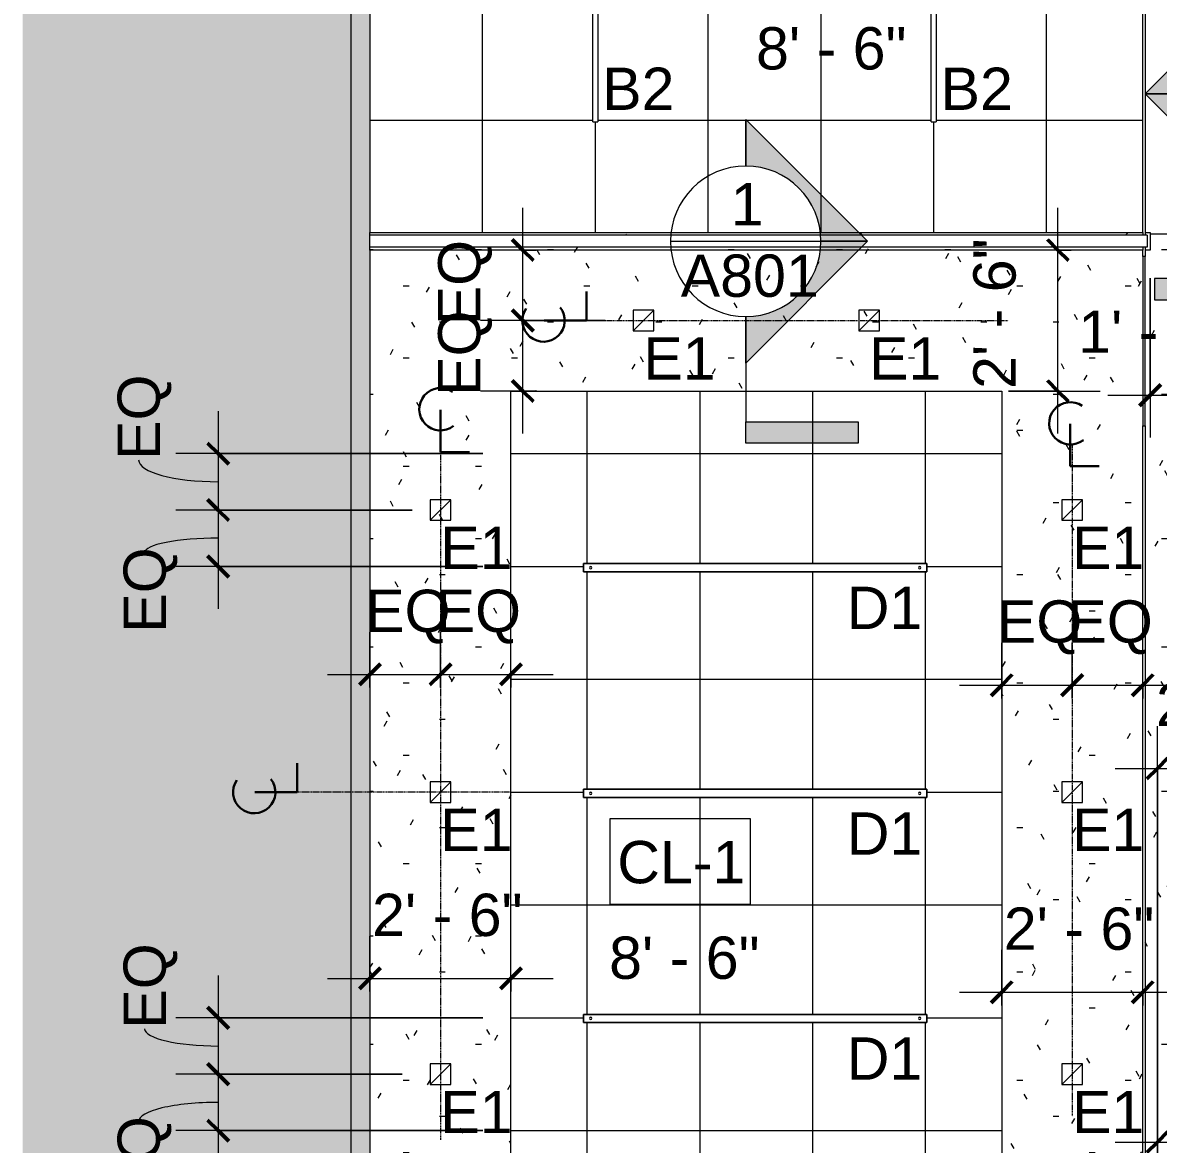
# Model space of a CAD drawing. Header units: inches. Extents: x 587 to 2050, y 1170 to 2086.
# Drawn here: x 587.2 to 828.8, y 1345.7 to 1584.3 of the extents above; entities that cross this region are included whole.
import ezdxf

# ---------------------------------------------------------------- set-up
doc = ezdxf.new("R2010")
doc.units = ezdxf.units.IN
doc.header["$MEASUREMENT"] = 0
doc.linetypes.add('Center 1_4_', pattern=[0.53125, 0.25, -0.09375, 0.09375, -0.09375])
for name, color, linetype, lineweight in [('A-ANNO-DIMS', 211, 'Continuous', 9), ('A-ANNO-DIMS-96', 211, 'Continuous', 9), ('A-ANNO-NOTE', 131, 'Continuous', 9), ('A-CLNG', 13, 'Continuous', 13), ('A-CLNG-IDEN', 151, 'Continuous', 9), ('A-CLNG-PATT', 13, 'Continuous', 13), ('A-DETL', 90, 'Continuous', 9), ('A-DETL-CNTR', 5, 'Center 1_4_', 9), ('A-DETL-GENF', 92, 'Continuous', 9), ('A-WALL', 113, 'Continuous', 13), ('A-WALL-PATT', 111, 'Continuous', 13), ('E-LITE-EQPM', 33, 'Continuous', 9), ('E-LITE-EQPM-IDEN', 33, 'Continuous', 9), ('G-ANNO-SYMB', 111, 'Continuous', 9), ('I-WALL', 2, 'Continuous', 13)]:
    doc.layers.add(name, color=color, linetype=linetype, lineweight=lineweight)
doc.styles.add('Arial', font='arial.ttf', dxfattribs={"height": 9})
doc.styles.add('Swis721 Lt BT', font='swissl.ttf', dxfattribs={"height": 9})
doc.dimstyles.new('OTJ_-_3_32__Linear__1_2__Tolerance', dxfattribs={"dimscale": 12, "dimtxt": 9.497835, "dimasz": 0.375, "dimexe": 0.75, "dimexo": 0.5, "dimgap": 0.5, "dimtad": 1, "dimdec": 1, "dimrnd": 0.5, "dimzin": 3, "dimdsep": 46, "dimlunit": 4, "dimtxsty": 'Swis721 Lt BT', "dimblk1": 'OBLIQUE', "dimblk2": 'OBLIQUE', "dimsah": 1, "dimcen": 0.09, "dimdle": 0.75, "dimazin": 0, "dimtfac": 1, "dimtdec": 4, "dimtix": 1, "dimtmove": 0, "dimatfit": 3, "dimfxl": 1, "dimtvp": 1, "dimfrac": 2, "dimtolj": 1, "dimtzin": 0, "dimarcsym": 2})
doc.dimstyles.new('OTJ_-_3_32__Linear__1_2__Tolerance_1', dxfattribs={"dimscale": 12, "dimtxt": 9.497835, "dimasz": 0.375, "dimexe": 0.75, "dimexo": 0.5, "dimgap": 0.5, "dimtad": 1, "dimdec": 1, "dimrnd": 0.5, "dimzin": 3, "dimdsep": 46, "dimlunit": 4, "dimtxsty": 'Swis721 Lt BT', "dimblk1": 'OBLIQUE', "dimblk2": 'OBLIQUE', "dimsah": 1, "dimcen": 0.09, "dimdle": 0.75, "dimazin": 0, "dimtfac": 1, "dimtdec": 4, "dimtix": 1, "dimtmove": 1, "dimatfit": 3, "dimfxl": 1, "dimtvp": 1, "dimfrac": 2, "dimtolj": 1, "dimtzin": 0, "dimarcsym": 2})
pattern_1 = [(0, (0, 0), (30.72, 7.68), [1.267, -21.773, 1.267, -21.773, -122.88]), (0, (0, 0), (30.72, 7.68), [-46.08, 1.267, -44.813, 1.267, -21.773, -53.76]), (0, (0, 0), (30.72, 7.68), [-115.2, 1.267, -14.093, 1.267, -37.133]), (120, (11.52, 3.84), (-22.011075, 22.7643), [1.267, -21.773, 1.267, -21.773, -122.88]), (120, (11.52, 3.84), (-22.011075, 22.7643), [-46.08, 1.267, -44.813, 1.267, -21.773, -53.76]), (120, (11.52, 3.84), (-22.011075, 22.7643), [-115.2, 1.267, -14.093, 1.267, -37.133]), (240, (15.36, 19.2), (-8.708925, -30.4443), [1.267, -21.773, 1.267, -21.773, -122.88]), (240, (15.36, 19.2), (-8.708925, -30.4443), [-46.08, 1.267, -44.813, 1.267, -21.773, -53.76]), (240, (15.36, 19.2), (-8.708925, -30.4443), [-115.2, 1.267, -14.093, 1.267, -37.133])]

# ---------------------------------------------------------------- blocks, each defined once
blk = doc.blocks.new('L-Pendant-Axis-Sculpt-Direct_Indirect - SCDI-F-6-7638924-REFLECTED CEILING PLAN')
at = {"layer": 'A-DETL-GENF'}
for p, q in [((-36.5, -0.875), (-36.5, 0.875)), ((-36.5, 0.875), (36.5, 0.875)), ((36.5, 0.875), (-36.5, 0.875)), ((-36.5, 0.875), (-36.5, -0.875)), ((36.5, 0.875), (36.5, -0.875)), ((36.5, -0.875), (36.5, 0.875)), ((36.5, -0.875), (-36.5, -0.875)), ((-36.5, -0.875), (36.5, -0.875))]:
    blk.add_line(p, q, dxfattribs=at)
for centre in [(-35, 0), (35, 0)]:
    blk.add_circle(centre, 0.25, dxfattribs=at)
blk = doc.blocks.new('L-Recessed Square Downlight - 4_-4552743-REFLECTED CEILING PLAN')
at = {"layer": 'E-LITE-EQPM'}
for p, q in [((-2.1875, -2.1875), (-2.1875, 2.1875)), ((-2.1875, 2.1875), (2.1875, 2.1875)), ((-2.1875, 2.1875), (2.1875, -2.1875)), ((2.1875, 2.1875), (2.1875, -2.1875)), ((2.1875, -2.1875), (-2.1875, -2.1875))]:
    blk.add_line(p, q, dxfattribs=at)
blk = doc.blocks.new('Lighting fixture TBLS-HX-4-15-B-U-W - TBLS-HX-4-24 - 6_-7647319-REFLECTED CEILING PLAN')
at = {"layer": 'E-LITE-EQPM'}
for p, q in [((-0.5375, 23.675), (0.5375, 23.675)), ((-0.5375, 23.675), (-0.5375, -48.325)), ((-0.46875, 23.753125), (0.46875, 23.753125)), ((-0.46875, 23.753125), (-0.46875, 23.675)), ((0.46875, 23.675), (0.46875, 23.753125)), ((0.5375, -48.325), (0.5375, 23.675)), ((0.5375, -48.325), (-0.5375, -48.325))]:
    blk.add_line(p, q, dxfattribs=at)
blk = doc.blocks.new('Centerline - Centerline-43150-REFLECTED CEILING PLAN')
at = {"layer": 'A-ANNO-NOTE', "lineweight": 30}
for p, q in [((0, 0.0259), (0, -0.0678)), ((0, -0.0678), (0.0642, -0.0678))]:
    blk.add_line(p, q, dxfattribs=at)
blk.add_arc((0, 0.0273), 0.0469, 55.7755, 308.0372, dxfattribs=at)
blk = doc.blocks.new('DIMBLOCK1-REFLECTED CEILING PLAN')
at = {"layer": 'A-ANNO-DIMS-96', "lineweight": 50, "transparency": 16777216}
for p, q in [((693.61, 1520.94), (691.36, 1523.19)), ((693.61, 1520.94), (695.86, 1518.69)), ((693.61, 1505.94), (691.36, 1508.19)), ((693.61, 1505.94), (695.86, 1503.69))]:
    blk.add_line(p, q, dxfattribs=at)
at = {"layer": 'A-ANNO-DIMS-96', "transparency": 16777216}
for p, q in [((711.11, 1520.94), (684.61, 1520.94)), ((693.61, 1496.94), (693.61, 1520.94)), ((693.61, 1520.94), (711.11, 1520.94)), ((696.42, 1505.94), (684.61, 1505.94)), ((693.61, 1505.94), (696.42, 1505.94))]:
    blk.add_line(p, q, dxfattribs=at)
at = {"layer": 'A-ANNO-DIMS-96', "color": 0, "transparency": 16777216, "insert": (675.59, 1504.92), "char_height": 9, "width": 20.443, "attachment_point": 1, "rotation": 90, "line_spacing_factor": 1.005062, "style": 'Swis721 Lt BT'}
blk.add_mtext('EQ', dxfattribs=at)
blk = doc.blocks.new('_Oblique')
at = {"color": 0, "linetype": 'ByBlock', "lineweight": -2}
blk.add_line((-0.5, -0.5), (0.5, 0.5), dxfattribs=at)
blk = doc.blocks.new('DIMBLOCK2-REFLECTED CEILING PLAN')
at = {"layer": 'A-ANNO-DIMS-96', "transparency": 16777216}
for p, q in [((693.61, 1520.94), (693.61, 1544.94)), ((696.42, 1535.94), (684.61, 1535.94)), ((693.61, 1535.94), (696.42, 1535.94)), ((711.11, 1520.94), (684.61, 1520.94)), ((693.61, 1520.94), (711.11, 1520.94))]:
    blk.add_line(p, q, dxfattribs=at)
at = {"layer": 'A-ANNO-DIMS-96', "lineweight": 50, "transparency": 16777216}
for p, q in [((693.61, 1535.94), (691.36, 1538.19)), ((693.61, 1535.94), (695.86, 1533.69)), ((693.61, 1520.94), (691.36, 1523.19)), ((693.61, 1520.94), (695.86, 1518.69))]:
    blk.add_line(p, q, dxfattribs=at)
at = {"layer": 'A-ANNO-DIMS-96', "color": 0, "transparency": 16777216, "insert": (675.59, 1519.92), "char_height": 9, "width": 20.443, "attachment_point": 1, "rotation": 90, "line_spacing_factor": 1.005062, "style": 'Swis721 Lt BT'}
blk.add_mtext('EQ', dxfattribs=at)
blk = doc.blocks.new('DIMBLOCK3-REFLECTED CEILING PLAN')
at = {"layer": 'A-ANNO-DIMS-96', "transparency": 16777216}
for p, q in [((807.47, 1496.94), (807.47, 1544.94)), ((810.29, 1535.94), (798.47, 1535.94)), ((807.47, 1535.94), (810.29, 1535.94)), ((796.93, 1505.94), (816.47, 1505.94)), ((807.47, 1505.94), (796.93, 1505.94))]:
    blk.add_line(p, q, dxfattribs=at)
at = {"layer": 'A-ANNO-DIMS-96', "lineweight": 50, "transparency": 16777216}
for p, q in [((807.47, 1535.94), (805.22, 1538.19)), ((807.47, 1535.94), (809.72, 1533.69)), ((807.47, 1505.94), (805.22, 1508.19)), ((807.47, 1505.94), (809.72, 1503.69))]:
    blk.add_line(p, q, dxfattribs=at)
at = {"layer": 'A-ANNO-DIMS-96', "color": 0, "transparency": 16777216, "insert": (789.46, 1506.39), "char_height": 9, "width": 34.9159, "attachment_point": 1, "rotation": 90, "line_spacing_factor": 1.005062, "style": 'Swis721 Lt BT'}
blk.add_mtext('2\' - 6"', dxfattribs=at)
blk = doc.blocks.new('DIMBLOCK4-REFLECTED CEILING PLAN')
at = {"layer": 'A-ANNO-DIMS-96', "transparency": 16777216}
for p, q in [((661.09, 1442.86), (661.09, 1454.67)), ((676.09, 1442.86), (676.09, 1454.67)), ((652.09, 1445.67), (676.09, 1445.67)), ((661.09, 1445.67), (661.09, 1442.86)), ((676.09, 1445.67), (676.09, 1442.86))]:
    blk.add_line(p, q, dxfattribs=at)
at = {"layer": 'A-ANNO-DIMS-96', "lineweight": 50, "transparency": 16777216}
for p, q in [((661.09, 1445.67), (663.34, 1447.92)), ((676.09, 1445.67), (678.34, 1447.92)), ((661.09, 1445.67), (658.84, 1443.42)), ((676.09, 1445.67), (673.84, 1443.42))]:
    blk.add_line(p, q, dxfattribs=at)
at = {"layer": 'A-ANNO-DIMS-96', "color": 0, "transparency": 16777216, "insert": (660.07, 1463.69), "char_height": 9, "width": 20.443, "attachment_point": 1, "line_spacing_factor": 1.005062, "style": 'Swis721 Lt BT'}
blk.add_mtext('EQ', dxfattribs=at)
blk = doc.blocks.new('DIMBLOCK5-REFLECTED CEILING PLAN')
at = {"layer": 'A-ANNO-DIMS-96', "transparency": 16777216}
for p, q in [((676.09, 1442.86), (676.09, 1454.67)), ((691.09, 1442.86), (691.09, 1454.67)), ((676.09, 1445.67), (700.09, 1445.67)), ((676.09, 1445.67), (676.09, 1442.86)), ((691.09, 1445.67), (691.09, 1442.86))]:
    blk.add_line(p, q, dxfattribs=at)
at = {"layer": 'A-ANNO-DIMS-96', "lineweight": 50, "transparency": 16777216}
for p, q in [((676.09, 1445.67), (678.34, 1447.92)), ((691.09, 1445.67), (693.34, 1447.92)), ((676.09, 1445.67), (673.84, 1443.42)), ((691.09, 1445.67), (688.84, 1443.42))]:
    blk.add_line(p, q, dxfattribs=at)
at = {"layer": 'A-ANNO-DIMS-96', "color": 0, "transparency": 16777216, "insert": (675.07, 1463.69), "char_height": 9, "width": 20.443, "attachment_point": 1, "line_spacing_factor": 1.005062, "style": 'Swis721 Lt BT'}
blk.add_mtext('EQ', dxfattribs=at)
blk = doc.blocks.new('DIMBLOCK6-REFLECTED CEILING PLAN')
at = {"layer": 'A-ANNO-DIMS-96', "transparency": 16777216}
for p, q in [((661.09, 1378.2), (661.09, 1390.02)), ((691.09, 1378.2), (691.09, 1390.02)), ((652.09, 1381.02), (700.09, 1381.02)), ((661.09, 1381.02), (661.09, 1378.2)), ((691.09, 1381.02), (691.09, 1378.2))]:
    blk.add_line(p, q, dxfattribs=at)
at = {"layer": 'A-ANNO-DIMS-96', "lineweight": 50, "transparency": 16777216}
for p, q in [((661.09, 1381.02), (663.34, 1383.27)), ((691.09, 1381.02), (693.34, 1383.27)), ((661.09, 1381.02), (658.84, 1378.77)), ((691.09, 1381.02), (688.84, 1378.77))]:
    blk.add_line(p, q, dxfattribs=at)
at = {"layer": 'A-ANNO-DIMS-96', "color": 0, "transparency": 16777216, "insert": (661.54, 1399.03), "char_height": 9, "width": 34.9159, "attachment_point": 1, "line_spacing_factor": 1.005062, "style": 'Swis721 Lt BT'}
blk.add_mtext('2\' - 6"', dxfattribs=at)
blk = doc.blocks.new('DIMBLOCK10-REFLECTED CEILING PLAN')
at = {"layer": 'A-ANNO-DIMS-96', "transparency": 16777216}
for p, q in [((795.5, 1440.58), (795.5, 1452.4)), ((810.5, 1440.58), (810.5, 1452.4)), ((786.5, 1443.4), (810.5, 1443.4)), ((795.5, 1443.4), (795.5, 1440.58)), ((810.5, 1443.4), (810.5, 1440.58))]:
    blk.add_line(p, q, dxfattribs=at)
at = {"layer": 'A-ANNO-DIMS-96', "lineweight": 50, "transparency": 16777216}
for p, q in [((795.5, 1443.4), (797.75, 1445.65)), ((810.5, 1443.4), (812.75, 1445.65)), ((795.5, 1443.4), (793.25, 1441.15)), ((810.5, 1443.4), (808.25, 1441.15))]:
    blk.add_line(p, q, dxfattribs=at)
at = {"layer": 'A-ANNO-DIMS-96', "color": 0, "transparency": 16777216, "insert": (794.48, 1461.42), "char_height": 9, "width": 20.443, "attachment_point": 1, "line_spacing_factor": 1.005062, "style": 'Swis721 Lt BT'}
blk.add_mtext('EQ', dxfattribs=at)
blk = doc.blocks.new('DIMBLOCK11-REFLECTED CEILING PLAN')
at = {"layer": 'A-ANNO-DIMS-96', "transparency": 16777216}
for p, q in [((810.5, 1440.58), (810.5, 1452.4)), ((825.5, 1440.58), (825.5, 1452.4)), ((810.5, 1443.4), (834.5, 1443.4)), ((810.5, 1443.4), (810.5, 1440.58)), ((825.5, 1443.4), (825.5, 1440.58))]:
    blk.add_line(p, q, dxfattribs=at)
at = {"layer": 'A-ANNO-DIMS-96', "lineweight": 50, "transparency": 16777216}
for p, q in [((810.5, 1443.4), (812.75, 1445.65)), ((825.5, 1443.4), (827.75, 1445.65)), ((810.5, 1443.4), (808.25, 1441.15)), ((825.5, 1443.4), (823.25, 1441.15))]:
    blk.add_line(p, q, dxfattribs=at)
at = {"layer": 'A-ANNO-DIMS-96', "color": 0, "transparency": 16777216, "insert": (809.48, 1461.42), "char_height": 9, "width": 20.443, "attachment_point": 1, "line_spacing_factor": 1.005062, "style": 'Swis721 Lt BT'}
blk.add_mtext('EQ', dxfattribs=at)
blk = doc.blocks.new('DIMBLOCK12-REFLECTED CEILING PLAN')
at = {"layer": 'A-ANNO-DIMS-96', "transparency": 16777216}
for p, q in [((795.5, 1375.26), (795.5, 1387.08)), ((825.5, 1375.26), (825.5, 1387.08)), ((786.5, 1378.08), (834.5, 1378.08)), ((795.5, 1378.08), (795.5, 1375.26)), ((825.5, 1378.08), (825.5, 1375.26))]:
    blk.add_line(p, q, dxfattribs=at)
at = {"layer": 'A-ANNO-DIMS-96', "lineweight": 50, "transparency": 16777216}
for p, q in [((795.5, 1378.08), (797.75, 1380.33)), ((825.5, 1378.08), (827.75, 1380.33)), ((795.5, 1378.08), (793.25, 1375.83)), ((825.5, 1378.08), (823.25, 1375.83))]:
    blk.add_line(p, q, dxfattribs=at)
at = {"layer": 'A-ANNO-DIMS-96', "color": 0, "transparency": 16777216, "insert": (795.95, 1396.1), "char_height": 9, "width": 34.9159, "attachment_point": 1, "line_spacing_factor": 1.005062, "style": 'Swis721 Lt BT'}
blk.add_mtext('2\' - 6"', dxfattribs=at)
blk = doc.blocks.new('Drafting View - 3_32_ x 3_8_-334918-REFLECTED CEILING PLAN')
at = {"layer": 'G-ANNO-SYMB'}
blk.add_hatch(color=256, dxfattribs=at).paths.add_polyline_path([(0, 0.2495), (0, 0), (-0.0469, 0), (-0.0469, 0.2495)], flags=0)
for p, q in [((0, 0.2495), (-0.0469, 0.2495)), ((-0.0469, 0.2495), (-0.0469, 0)), ((0, 0), (0, 0.2495)), ((-0.0469, 0), (0, 0))]:
    blk.add_line(p, q, dxfattribs=at)
blk = doc.blocks.new('Drafting View - Section Head - Filled-1367765-REFLECTED CEILING PLAN')
at = {"layer": 'G-ANNO-SYMB'}
h = blk.add_hatch(color=256, dxfattribs=at)
edge = h.paths.add_edge_path(flags=0)
edge.add_line((-0.5202, 0), (-0.25, 0.2702))
edge.add_line((-0.25, 0.2702), (-0.25, 0.1667))
edge.add_arc((-0.25, 0), 0.1667, 90, 180)
edge.add_line((-0.4167, 0), (-0.5202, 0))
h = blk.add_hatch(color=256, dxfattribs=at)
edge = h.paths.add_edge_path(flags=0)
edge.add_line((0.0202, 0), (-0.0833, 0))
edge.add_arc((-0.25, 0), 0.1667, 0, 90)
edge.add_line((-0.25, 0.1667), (-0.25, 0.2702))
edge.add_line((-0.25, 0.2702), (0.0202, 0))
for p, q in [((-0.25, 0.2702), (-0.5202, 0)), ((-0.25, 0.2702), (-0.5202, 0)), ((-0.25, 0.2702), (0.0202, 0)), ((-0.25, 0.1667), (-0.25, 0.2702)), ((0.0202, 0), (-0.25, 0.2702)), ((-0.25, 0.2702), (-0.25, 0.1667)), ((-0.5202, 0), (-0.4167, 0)), ((-0.0833, 0), (0.0202, 0)), ((-0.5202, 0), (-0.4167, 0)), ((-0.4167, 0), (-0.5202, 0)), ((0.0202, 0), (-0.0833, 0)), ((-0.0833, 0), (0.0202, 0))]:
    blk.add_line(p, q, dxfattribs=at)
for start, end in [(0, 180), (360, 180), (90, 180), (0, 90), (180, 360)]:
    blk.add_arc((-0.25, 0), 0.1667, start, end, dxfattribs=at)
blk = doc.blocks.new('DIMBLOCK23-REFLECTED CEILING PLAN')
at = {"layer": 'A-ANNO-DIMS-96', "transparency": 16777216}
for p, q in [((628.81, 1381.64), (628.81, 1360.64)), ((685.09, 1372.64), (619.81, 1372.64)), ((628.81, 1372.64), (685.09, 1372.64)), ((667.91, 1360.64), (619.81, 1360.64)), ((628.81, 1360.64), (667.91, 1360.64))]:
    blk.add_line(p, q, dxfattribs=at)
at = {"layer": 'A-ANNO-DIMS-96', "lineweight": 50, "transparency": 16777216}
for p, q in [((628.81, 1372.64), (626.56, 1374.89)), ((628.81, 1372.64), (631.06, 1370.39)), ((628.81, 1360.64), (626.56, 1362.89)), ((628.81, 1360.64), (631.06, 1358.39))]:
    blk.add_line(p, q, dxfattribs=at)
at = {"layer": 'A-ANNO-DIMS-96', "transparency": 16777216}
blk.add_ellipse((628.81, 1370.32), major_axis=(15.66, 0), ratio=0.23522, start_param=3.141593, end_param=4.712389, dxfattribs=at)
at = {"layer": 'A-ANNO-DIMS-96', "color": 0, "transparency": 16777216, "insert": (608.67, 1370.32), "char_height": 9, "width": 20.443, "attachment_point": 1, "rotation": 90, "line_spacing_factor": 1.005062, "style": 'Swis721 Lt BT'}
blk.add_mtext('EQ', dxfattribs=at)
blk = doc.blocks.new('DIMBLOCK24-REFLECTED CEILING PLAN')
at = {"layer": 'A-ANNO-DIMS-96', "lineweight": 50, "transparency": 16777216}
for p, q in [((628.81, 1360.64), (626.56, 1362.89)), ((628.81, 1360.64), (631.06, 1358.39)), ((628.81, 1348.64), (626.56, 1350.89)), ((628.81, 1348.64), (631.06, 1346.39))]:
    blk.add_line(p, q, dxfattribs=at)
at = {"layer": 'A-ANNO-DIMS-96', "transparency": 16777216}
for p, q in [((667.91, 1360.64), (619.81, 1360.64)), ((628.81, 1360.64), (628.81, 1339.64)), ((628.81, 1360.64), (667.91, 1360.64)), ((685.09, 1348.64), (619.81, 1348.64)), ((628.81, 1348.64), (685.09, 1348.64))]:
    blk.add_line(p, q, dxfattribs=at)
blk.add_ellipse((628.81, 1350.59), major_axis=(16.93, 0), ratio=0.239373, start_param=1.570796, end_param=3.141593, dxfattribs=at)
at = {"layer": 'A-ANNO-DIMS-96', "color": 0, "transparency": 16777216, "insert": (607.4, 1333.55), "char_height": 9, "width": 20.443, "attachment_point": 1, "rotation": 90, "line_spacing_factor": 1.005062, "style": 'Swis721 Lt BT'}
blk.add_mtext('EQ', dxfattribs=at)
blk = doc.blocks.new('DIMBLOCK25-REFLECTED CEILING PLAN')
at = {"layer": 'A-ANNO-DIMS-96', "transparency": 16777216}
for p, q in [((628.81, 1501.64), (628.81, 1480.64)), ((685.09, 1492.64), (619.81, 1492.64)), ((628.81, 1492.64), (685.09, 1492.64)), ((670.09, 1480.64), (619.81, 1480.64)), ((628.81, 1480.64), (670.09, 1480.64))]:
    blk.add_line(p, q, dxfattribs=at)
at = {"layer": 'A-ANNO-DIMS-96', "lineweight": 50, "transparency": 16777216}
for p, q in [((628.81, 1492.64), (626.56, 1494.89)), ((628.81, 1492.64), (631.06, 1490.39)), ((628.81, 1480.64), (626.56, 1482.89)), ((628.81, 1480.64), (631.06, 1478.39))]:
    blk.add_line(p, q, dxfattribs=at)
at = {"layer": 'A-ANNO-DIMS-96', "transparency": 16777216}
blk.add_ellipse((628.81, 1491.29), major_axis=(16.93, 0), ratio=0.274326, start_param=3.141593, end_param=4.712389, dxfattribs=at)
at = {"layer": 'A-ANNO-DIMS-96', "color": 0, "transparency": 16777216, "insert": (607.4, 1491.29), "char_height": 9, "width": 20.443, "attachment_point": 1, "rotation": 90, "line_spacing_factor": 1.005062, "style": 'Swis721 Lt BT'}
blk.add_mtext('EQ', dxfattribs=at)
blk = doc.blocks.new('DIMBLOCK26-REFLECTED CEILING PLAN')
at = {"layer": 'A-ANNO-DIMS-96', "lineweight": 50, "transparency": 16777216}
for p, q in [((628.81, 1480.64), (626.56, 1482.89)), ((628.81, 1480.64), (631.06, 1478.39)), ((628.81, 1468.64), (626.56, 1470.89)), ((628.81, 1468.64), (631.06, 1466.39))]:
    blk.add_line(p, q, dxfattribs=at)
at = {"layer": 'A-ANNO-DIMS-96', "transparency": 16777216}
for p, q in [((670.09, 1480.64), (619.81, 1480.64)), ((628.81, 1480.64), (628.81, 1459.64)), ((628.81, 1480.64), (670.09, 1480.64)), ((685.09, 1468.64), (619.81, 1468.64)), ((628.81, 1468.64), (685.09, 1468.64))]:
    blk.add_line(p, q, dxfattribs=at)
blk.add_ellipse((628.81, 1471.58), major_axis=(15.66, 0), ratio=0.195669, start_param=1.570796, end_param=3.141593, dxfattribs=at)
at = {"layer": 'A-ANNO-DIMS-96', "color": 0, "transparency": 16777216, "insert": (608.67, 1454.54), "char_height": 9, "width": 20.443, "attachment_point": 1, "rotation": 90, "line_spacing_factor": 1.005062, "style": 'Swis721 Lt BT'}
blk.add_mtext('EQ', dxfattribs=at)
blk = doc.blocks.new('DIMBLOCK50-REFLECTED CEILING PLAN')
at = {"layer": 'A-ANNO-DIMS-96', "transparency": 16777216}
for p, q in [((827.09, 1529.94), (827.09, 1496.05)), ((827.09, 1505.05), (827.09, 1529.94)), ((845.75, 1504.5), (845.75, 1514.05)), ((818.09, 1505.05), (854.75, 1505.05)), ((845.75, 1505.05), (845.75, 1504.5))]:
    blk.add_line(p, q, dxfattribs=at)
at = {"layer": 'A-ANNO-DIMS-96', "lineweight": 50, "transparency": 16777216}
for p, q in [((827.09, 1505.05), (829.34, 1507.3)), ((845.75, 1505.05), (848, 1507.3)), ((827.09, 1505.05), (824.84, 1502.8)), ((845.75, 1505.05), (843.5, 1502.8))]:
    blk.add_line(p, q, dxfattribs=at)
at = {"layer": 'A-ANNO-DIMS-96', "color": 0, "transparency": 16777216, "insert": (811.77, 1523.07), "char_height": 9, "width": 59.1579, "attachment_point": 1, "line_spacing_factor": 1.005062, "style": 'Swis721 Lt BT'}
blk.add_mtext('1\' - 6 1/2"', dxfattribs=at)
blk = doc.blocks.new('DIMBLOCK51-REFLECTED CEILING PLAN')
at = {"layer": 'A-ANNO-DIMS-96', "transparency": 16777216}
for p, q in [((870.75, 1361.12), (870.75, 1337.21)), ((870.75, 1346.21), (870.75, 1361.12)), ((828.62, 1326.45), (828.62, 1355.21)), ((819.62, 1346.21), (879.75, 1346.21)), ((828.62, 1346.21), (828.62, 1326.45))]:
    blk.add_line(p, q, dxfattribs=at)
at = {"layer": 'A-ANNO-DIMS-96', "lineweight": 50, "transparency": 16777216}
for p, q in [((828.62, 1346.21), (830.87, 1348.46)), ((870.75, 1346.21), (873, 1348.46)), ((828.62, 1346.21), (826.37, 1343.96)), ((870.75, 1346.21), (868.5, 1343.96))]:
    blk.add_line(p, q, dxfattribs=at)
at = {"layer": 'A-ANNO-DIMS-96', "color": 0, "transparency": 16777216, "insert": (835.14, 1364.23), "char_height": 9, "width": 34.9159, "attachment_point": 1, "line_spacing_factor": 1.005062, "style": 'Swis721 Lt BT'}
blk.add_mtext('3\' - 6"', dxfattribs=at)
blk = doc.blocks.new('DIMBLOCK52-REFLECTED CEILING PLAN')
at = {"layer": 'A-ANNO-DIMS-96', "transparency": 16777216}
for p, q in [((828.62, 1326.45), (828.62, 1434.69)), ((863.75, 1428), (863.75, 1416.69)), ((863.75, 1425.69), (863.75, 1428)), ((819.62, 1425.69), (872.75, 1425.69)), ((828.62, 1425.69), (828.62, 1326.45))]:
    blk.add_line(p, q, dxfattribs=at)
at = {"layer": 'A-ANNO-DIMS-96', "lineweight": 50, "transparency": 16777216}
for p, q in [((828.62, 1425.69), (830.87, 1427.94)), ((863.75, 1425.69), (866, 1427.94)), ((828.62, 1425.69), (826.37, 1423.44)), ((863.75, 1425.69), (861.5, 1423.44))]:
    blk.add_line(p, q, dxfattribs=at)
at = {"layer": 'A-ANNO-DIMS-96', "color": 0, "transparency": 16777216, "insert": (828.32, 1443.71), "char_height": 9, "width": 42.8759, "attachment_point": 1, "line_spacing_factor": 1.005062, "style": 'Swis721 Lt BT'}
blk.add_mtext('2\' - 11"', dxfattribs=at)

msp = doc.modelspace()

# ---------------------------------------------------------------- hatches: boundary and pattern name
at = {"layer": 'A-CLNG-PATT'}
h = msp.add_hatch(dxfattribs=at)
h.set_pattern_fill('FP_5', color=256, style=0, pattern_type=2)
h.set_pattern_definition([(180, (733.046, 1587.53), (3e-15, 24), []), (90, (733.046, 1587.53), (24, -1e-15), [])])
h.paths.add_polyline_path([(661.0927, 1539.6875), (825.5, 1539.6875), (825.5, 1620.9375), (824.7928, 1620.9375), (824.7928, 1656.6875), (788.7928, 1656.6875), (788.7928, 1658.4375), (824.7928, 1658.4375), (824.7928, 1659.9375), (661.0927, 1659.9375), (661.0927, 1624.6909)], flags=0)
h.paths.add_polyline_path([(708.5089, 1563.2063), (708.5089, 1635.2063), (709.5839, 1635.2063), (709.5839, 1563.2063)], flags=0)
h.paths.add_polyline_path([(781.5839, 1563.2063), (780.5089, 1563.2063), (780.5089, 1635.2063), (781.5839, 1635.2063), (781.5839, 1564.3659)], flags=0)
h = msp.add_hatch(dxfattribs=at)
h.set_pattern_fill('FP_1', color=256, style=0, pattern_type=2)
h.set_pattern_definition(pattern_1)
h.paths.add_polyline_path([(928.7775, 1301.2804), (988.8295, 1301.2804), (976.5038, 1333.39), (828.625, 1320.4523), (828.625, 1301.2804), (926, 1301.2804)], flags=0)
h.paths.add_polyline_path([(1129.1725, 1301.7804), (1129.5, 1301.7804), (1129.5, 1373.5), (1093, 1373.5), (1093, 1373), (1068.5, 1373), (1068.5, 1398), (1093, 1398), (1093, 1397.7512), (1129.5, 1397.7512), (1129.5, 1437.0637), (1122.4672, 1437.0637), (1122.4672, 1539.375), (827.0927, 1539.375), (827.0927, 1535.9375), (826, 1535.9375), (826, 1320.7245), (976.8356, 1333.9209), (989.1732, 1301.7804), (1129.1548, 1301.7804)], flags=0)
h.paths.add_polyline_path([(1102.75, 1340.0304), (1006.75, 1340.0304), (1006.75, 1342.4054), (1102.75, 1342.4054)], flags=0)
h.paths.add_polyline_path([(935.5633, 1367.125), (871, 1367.125), (871, 1369.5), (942.5, 1369.5), (942.5, 1367.125)], flags=0)
h.paths.add_polyline_path([(853, 1373.5), (829, 1373.5), (829, 1397.5), (853, 1397.5)], flags=0)
h.paths.add_polyline_path([(1126.0825, 1377.25), (1129.5, 1377.25), (1129.5, 1394.0012), (1093, 1394.0012), (1093, 1377.25), (1112.5969, 1377.25)], flags=0)
h.paths.add_polyline_path([(1097.2797, 1398), (1096.5297, 1398), (1096.5297, 1436.8762), (1127.9825, 1436.8762), (1127.9825, 1436.1262), (1125.0297, 1436.1262), (1125.0297, 1398.75), (1127.9825, 1398.75), (1127.9825, 1398), (1100.7818, 1398)], flags=0)
h.paths.add_polyline_path([(1052.5, 1412), (980.5, 1412), (980.5, 1414.375), (1052.5, 1414.375)], flags=0)
h.paths.add_polyline_path([(911.5, 1434.0012), (864, 1434.0012), (864, 1436.3762), (911.5, 1436.3762), (911.5, 1434.3502)], flags=0)
h.paths.add_polyline_path([(1116.3937, 1445.9304), (1116, 1445.9304), (1116, 1529.9304), (1116.3937, 1529.9304), (1116.3937, 1446.2623)], flags=0)
h.paths.add_polyline_path([(980.5, 1475.0304), (962.9047, 1475.0304), (962.9047, 1477.4054), (1058.9047, 1477.4054), (1058.9047, 1475.0304), (1006.75, 1475.0304)], flags=0)
h.paths.add_polyline_path([(864, 1496.125), (846, 1496.125), (846, 1498.5), (893.5, 1498.5), (893.5, 1496.125)], flags=0)
h.paths.add_polyline_path([(935.5633, 1508.3012), (926, 1508.3012), (926, 1515.6988), (1022, 1515.6988), (1022, 1508.3012), (953.2534, 1508.3012)], flags=0)
h = msp.add_hatch(dxfattribs=at)
h.set_pattern_fill('FP_1', color=256, style=0, pattern_type=2)
h.set_pattern_definition(pattern_1)
h.paths.add_polyline_path([(661.0927, 1305.7804), (824.875, 1305.7804), (824.875, 1320.6261), (825.5, 1320.7245), (825.5, 1535.9375), (661.0927, 1535.9375), (661.0927, 1397.5849)], flags=0)
h.paths.add_polyline_path([(691.0927, 1335.7804), (691.0927, 1505.9375), (795.5, 1505.9375), (795.5, 1335.7804), (761.3893, 1335.7804)], flags=0)
h = msp.add_hatch(dxfattribs=at)
h.set_pattern_fill('FP_7', color=256, style=0, pattern_type=2)
h.set_pattern_definition([(270, (731.296, 1420.64), (-24, -1e-15), []), (180, (731.296, 1420.64), (3e-15, 24), [])])
h.paths.add_polyline_path([(795.5, 1335.7804), (795.5, 1505.9375), (691.0927, 1505.9375), (691.0927, 1335.7804), (779.5479, 1335.7804)], flags=0)
h.paths.add_polyline_path([(779.5479, 1371.6197), (706.5479, 1371.6197), (706.5479, 1373.3697), (779.5479, 1373.3697)], flags=0)
h.paths.add_polyline_path([(761.3893, 1419.4795), (706.5479, 1419.4795), (706.5479, 1421.2295), (779.5479, 1421.2295), (779.5479, 1419.4795)], flags=0)
h.paths.add_polyline_path([(779.5479, 1467.4795), (706.5479, 1467.4795), (706.5479, 1469.2295), (779.5479, 1469.2295)], flags=0)
at = {"layer": 'A-DETL-GENF'}
h = msp.add_hatch(color=9, dxfattribs=at)
h.paths.add_polyline_path([(670.2318, 1170.4789), (762.1111, 1170.4789), (762.1111, 1234.8988), (657.0927, 1234.8988), (657.0927, 1243.2738), (656.3427, 1243.2738), (656.3427, 1244.7738), (657.0927, 1244.7738), (657.075, 1281.0238), (656.3427, 1281.0238), (656.3427, 1282.5238), (657.0927, 1282.5238), (657.0665, 2035.5), (587.2153, 2035.5), (587.2153, 1170.4789), (657.0927, 1170.4789)], flags=0)
h.paths.add_polyline_path([(1036, 1170.4789), (1036, 1234.5), (867.4375, 1234.5), (867.4375, 1170.4789), (977.0503, 1170.4789)], flags=0)
h.paths.add_polyline_path([(861.9375, 1170.4789), (861.9375, 1234.5), (838, 1234.5), (838, 1170.4789)], flags=0)
h.paths.add_polyline_path([(1103, 1170.4789), (1283.9113, 1170.4789), (1283.9113, 1199), (1269.625, 1199), (1269.625, 1191.4687), (1264.625, 1191.4687), (1264.625, 1199), (1248, 1199), (1248, 1191.4687), (1243, 1191.4687), (1243, 1216), (1103, 1216), (1103, 1191.75), (1098, 1191.75), (1098, 1215.5), (1042, 1215.5), (1042, 1170.4789), (1098.0625, 1170.4789)], flags=0)
h.paths.add_polyline_path([(1248, 1202.5), (1283.9113, 1202.5), (1283.9113, 1234.5), (1248, 1234.5), (1248, 1232), (1247.9375, 1232), (1247.9375, 1216), (1248, 1216)], flags=0)
h.paths.add_polyline_path([(1103, 1219.5), (1244.4375, 1219.5), (1244.4375, 1232), (1098, 1232), (1098, 1234.5), (1042, 1234.5), (1042, 1223.5), (1098.0625, 1223.5), (1098.0625, 1231.75), (1101.5625, 1231.75), (1101.5625, 1219.5)], flags=0)
h.paths.add_polyline_path([(1237.375, 1305.7804), (1283.9113, 1305.7804), (1283.9113, 1348.5304), (1238.875, 1348.5304), (1238.875, 1347.7804), (1237.375, 1347.7804), (1237.375, 1349.9054), (1236.875, 1349.9054), (1236.875, 1351.4054), (1237.375, 1351.4054), (1237.375, 1353.2804), (1238.875, 1353.2804), (1238.875, 1352.5304), (1283.9113, 1352.5304), (1283.9113, 1761.5841), (1133, 1761.5841), (1133, 1352.5304), (1199.625, 1352.5304), (1199.625, 1353.2804), (1201.125, 1353.2804), (1201.125, 1351.4054), (1201.625, 1351.4054), (1201.625, 1349.9054), (1201.125, 1349.9054), (1201.125, 1347.7804), (1199.625, 1347.7804), (1199.625, 1348.5304), (1133, 1348.5304), (1133, 1305.7804), (1237.25, 1305.7804)], flags=0)
h.paths.add_polyline_path([(1283.9113, 1765.0841), (1283.9113, 2035.5), (1205, 2035.5), (1205, 1829.3138), (1279, 1829.3138), (1279, 1828.8138), (1205, 1828.8179), (1205, 1765.0841), (1279, 1765.0841)], flags=0)
at = {"layer": 'A-WALL-PATT', "lineweight": 9}
h = msp.add_hatch(color=7, dxfattribs=at)
h.paths.add_polyline_path([(660.6053, 1234.8988), (661.0927, 1234.8988), (661.0927, 1243.6488), (657.0927, 1243.6488), (657.0927, 1234.8988)], flags=0)
h.paths.add_polyline_path([(661.0927, 1282.1488), (661.0927, 2035.4291), (657.0927, 2035.4291), (657.0927, 1282.1488)], flags=0)
h = msp.add_hatch(dxfattribs=at)
h.set_pattern_fill('FP_1', color=256, style=0, pattern_type=2)
h.set_pattern_definition(pattern_1)
h.paths.add_polyline_path([(826.4677, 1536.5625), (827.0927, 1536.5625), (827.0927, 1539.6875), (826, 1539.6875), (826, 1539.0625), (826.4677, 1539.0625)], flags=0)
h.paths.add_polyline_path([(661.0927, 1539.0625), (825.5, 1539.0625), (825.5, 1539.6875), (661.0927, 1539.6875)], flags=0)
h = msp.add_hatch(dxfattribs=at)
h.set_pattern_fill('FP_1', color=256, style=0, pattern_type=2)
h.set_pattern_definition(pattern_1)
h.paths.add_polyline_path([(827.0927, 1535.9375), (827.0927, 1536.5625), (826, 1536.5625), (826, 1535.9375), (826.4677, 1535.9375)], flags=0)
h.paths.add_polyline_path([(691.0927, 1535.9375), (825.5, 1535.9375), (825.5, 1536.5625), (661.0927, 1536.5625), (661.0927, 1535.9375), (674.3023, 1535.9375)], flags=0)

# ---------------------------------------------------------------- linework, layer by layer
at = {"layer": 'A-CLNG'}
for p, q in [((827.0927, 1539.375), (893.125, 1539.375)), ((691.0927, 1335.7804), (691.0927, 1505.9375)), ((691.0927, 1505.9375), (795.5, 1505.9375)), ((795.5, 1505.9375), (795.5, 1335.7804))]:
    msp.add_line(p, q, dxfattribs=at)
at = {"layer": 'A-CLNG-IDEN', "flags": 128}
msp.add_lwpolyline([(712.2095, 1414.9952), (741.9686, 1414.9952), (741.9686, 1396.7259), (712.2095, 1396.7259)], close=True, dxfattribs=at)
at = {"layer": 'A-DETL'}
msp.add_line((657.0927, 1234.8988), (657.0927, 2035.5), dxfattribs=at)
at = {"layer": 'A-DETL-CNTR'}
for p, q in [((697.9052, 1520.9375), (796.9052, 1520.9375)), ((810.5, 1494.6875), (810.5, 1351.6875)), ((676.0927, 1492.6875), (676.0927, 1346.6875)), ((691.0927, 1420.6402), (639.0927, 1420.6402))]:
    msp.add_line(p, q, dxfattribs=at)
at = {"layer": 'A-WALL', "color": 8, "lineweight": 20}
for p, q in [((657.0927, 1282.1488), (657.0927, 2035.4291)), ((661.0927, 1659.9375), (661.0927, 1539.6875)), ((661.0927, 1535.9375), (661.0927, 1305.4054))]:
    msp.add_line(p, q, dxfattribs=at)
at = {"layer": 'A-WALL'}
for p, q in [((661.0927, 1535.9375), (661.0927, 1539.6875)), ((826.4677, 1539.0625), (661.0927, 1539.0625)), ((825.5, 1539.6875), (825.5, 1539.0625)), ((826, 1539.6875), (826, 1539.0625)), ((826.4677, 1539.0625), (826.4677, 1536.5625)), ((826.4677, 1536.5625), (661.0927, 1536.5625)), ((825.5, 1536.5625), (825.5, 1535.9375)), ((826, 1536.5625), (826, 1535.9375))]:
    msp.add_line(p, q, dxfattribs=at)
at = {"layer": 'G-ANNO-SYMB'}
for p, q in [((725.042, 1537.7892), (757.042, 1537.7892)), ((741.042, 1513.7892), (741.042, 1499.3918))]:
    msp.add_line(p, q, dxfattribs=at)
at = {"layer": 'I-WALL'}
for p, q in [((825.5, 1539.6875), (825.5, 1621.3125)), ((826, 1621.3125), (826, 1539.6875)), ((661.0927, 1539.6875), (825.5, 1539.6875)), ((826, 1539.6875), (827.0927, 1539.6875)), ((827.0927, 1539.6875), (827.0927, 1535.9375)), ((825.5, 1535.9375), (661.0927, 1535.9375)), ((825.5, 1534.5625), (825.5, 1535.9375)), ((826, 1534.5625), (825.5, 1534.5625)), ((827.0927, 1535.9375), (826, 1535.9375)), ((826, 1535.9375), (826, 1534.5625)), ((825.5, 1320.6808), (825.5, 1498.5625)), ((825.5, 1498.5625), (826, 1498.5625)), ((826, 1498.5625), (826, 1320.7245))]:
    msp.add_line(p, q, dxfattribs=at)
at = {"layer": 'I-WALL', "lineweight": 9}
for p, q in [((825.5, 1534.5625), (825.5, 1498.5625)), ((826, 1498.5625), (826, 1534.5625))]:
    msp.add_line(p, q, dxfattribs=at)

# ---------------------------------------------------------------- block references
at = {"layer": 'A-ANNO-NOTE', "xscale": 96, "yscale": 96, "zscale": 96}
for p, rotation in [((700.6395, 1520.9375), 89.9999999999997), ((639.0927, 1420.6402), 89.99999999999997)]:
    msp.add_blockref('Centerline - Centerline-43150-REFLECTED CEILING PLAN', p, dxfattribs=dict(at, rotation=rotation))
for p in [(676.0927, 1499.446), (810.0927, 1496.446)]:
    msp.add_blockref('Centerline - Centerline-43150-REFLECTED CEILING PLAN', p, dxfattribs=at)
at = {"layer": 'E-LITE-EQPM', "extrusion": (0, 0, -1)}
for name, p in [('Lighting fixture TBLS-HX-4-15-B-U-W - TBLS-HX-4-24 - 6_-7647319-REFLECTED CEILING PLAN', (-709.0464, 1611.5313)), ('Lighting fixture TBLS-HX-4-15-B-U-W - TBLS-HX-4-24 - 6_-7647319-REFLECTED CEILING PLAN', (-781.0464, 1611.5313)), ('L-Recessed Square Downlight - 4_-4552743-REFLECTED CEILING PLAN', (-719.2964, 1520.9375)), ('L-Recessed Square Downlight - 4_-4552743-REFLECTED CEILING PLAN', (-767.2964, 1520.9375)), ('L-Recessed Square Downlight - 4_-4552743-REFLECTED CEILING PLAN', (-676.0927, 1480.6402)), ('L-Recessed Square Downlight - 4_-4552743-REFLECTED CEILING PLAN', (-810.5, 1480.6402)), ('L-Recessed Square Downlight - 4_-4552743-REFLECTED CEILING PLAN', (-676.0927, 1420.6402)), ('L-Recessed Square Downlight - 4_-4552743-REFLECTED CEILING PLAN', (-810.5, 1420.6402)), ('L-Recessed Square Downlight - 4_-4552743-REFLECTED CEILING PLAN', (-676.0927, 1360.6402)), ('L-Recessed Square Downlight - 4_-4552743-REFLECTED CEILING PLAN', (-810.5, 1360.6402))]:
    msp.add_blockref(name, p, dxfattribs=at)
at = {"layer": 'E-LITE-EQPM', "extrusion": (0, 0, -1), "rotation": 180}
for p in [(-743.0479, 1468.3545), (-743.0479, 1420.3545), (-743.0479, 1372.4947)]:
    msp.add_blockref('L-Pendant-Axis-Sculpt-Direct_Indirect - SCDI-F-6-7638924-REFLECTED CEILING PLAN', p, dxfattribs=at)
at = {"layer": 'G-ANNO-SYMB', "extrusion": (0, 0, -1), "xscale": 95.99999999999994, "yscale": 95.99999999999994, "zscale": 95.99999999999994}
for name, p, rotation in [('Drafting View - Section Head - Filled-1367765-REFLECTED CEILING PLAN', (-851.9319, 1545.171), 270.0000000000003), ('Drafting View - 3_32_ x 3_8_-334918-REFLECTED CEILING PLAN', (-741.042, 1499.3918), 90.00000000000053)]:
    msp.add_blockref(name, p, dxfattribs=dict(at, rotation=rotation))
at = {"layer": 'G-ANNO-SYMB', "xscale": 95.99999999999994, "yscale": 95.99999999999994, "zscale": 95.99999999999994}
for name, p, rotation in [('Drafting View - Section Head - Filled-1367765-REFLECTED CEILING PLAN', (741.042, 1513.7892), 269.9999999999996), ('Drafting View - 3_32_ x 3_8_-334918-REFLECTED CEILING PLAN', (851.9319, 1529.8513), 89.99999999999947)]:
    msp.add_blockref(name, p, dxfattribs=dict(at, rotation=rotation))

# ---------------------------------------------------------------- texts
at = {"layer": 'A-CLNG-IDEN', "char_height": 9, "attachment_point": 1, "style": 'Swis721 Lt BT'}
for s, insert, width in [('8\' - 6"', (743.2317, 1583.337), 36.36), ('CL-1', (713.7095, 1410.2452), 32.118), ('8\' - 6"', (711.971, 1389.916), 36.36)]:
    msp.add_mtext(s, dxfattribs=dict(at, insert=insert, width=width))
at = {"layer": 'E-LITE-EQPM-IDEN', "char_height": 9, "attachment_point": 1, "style": 'Arial'}
for s, insert, width in [('B2', (710.4991, 1574.728), 18.786), ('B2', (782.4991, 1574.728), 18.786), ('E1', (719.2633, 1517.3966), 18.786), ('E1', (767.2633, 1517.3966), 18.786), ('E1', (676.0597, 1477.0993), 18.786), ('E1', (810.4669, 1477.0993), 18.786), ('D1', (762.5341, 1464.327), 19.695), ('E1', (676.0597, 1417.0993), 18.786), ('D1', (762.5341, 1416.327), 19.695), ('E1', (810.4669, 1417.0993), 18.786), ('D1', (762.5341, 1368.4672), 19.695), ('E1', (676.0597, 1357.0993), 18.786), ('E1', (810.4669, 1357.0993), 18.786)]:
    msp.add_mtext(s, dxfattribs=dict(at, insert=insert, width=width))
at = {"layer": 'G-ANNO-SYMB', "char_height": 9, "attachment_point": 1, "style": 'Swis721 Lt BT'}
for s, insert, width in [('1', (737.8533, 1550.165), 8.181), ('A801', (727.2139, 1534.98), 33.936)]:
    msp.add_mtext(s, dxfattribs=dict(at, insert=insert, width=width))

# ---------------------------------------------------------------- dimensions: what is measured, and where the dimension line sits
at = {"layer": 'A-ANNO-DIMS'}
for base, p1, p2, picture, middle in [((693.6057, 1535.9375), (717.1089, 1520.9375), (690.4237, 1535.9375), 'DIMBLOCK2-REFLECTED CEILING PLAN', (682.6566, 1528.4375)), ((693.6057, 1520.9375), (690.4237, 1505.9375), (717.1089, 1520.9375), 'DIMBLOCK1-REFLECTED CEILING PLAN', (682.6566, 1513.4375))]:
    dim = msp.add_linear_dim(base=base, p1=p1, p2=p2, angle=90, text='EQ', dimstyle='OTJ_-_3_32__Linear__1_2__Tolerance', override={"dimpost": '<>', "dimfxl": 30.612038}, dxfattribs=at)
    dim.commit()
    dim.dimension.update_dxf_attribs({"geometry": picture, "text_midpoint": middle})
dim = msp.add_linear_dim(base=(807.4737, 1535.9375), p1=(790.9271, 1505.9375), p2=(804.2917, 1535.9375), angle=90, dimstyle='OTJ_-_3_32__Linear__1_2__Tolerance', override={"dimpost": '<>', "dimfxl": 32.84222}, dxfattribs=at)
dim.commit()
dim.dimension.update_dxf_attribs({"geometry": 'DIMBLOCK3-REFLECTED CEILING PLAN', "text_midpoint": (796.8484, 1520.9375)})
for base, p1, p2, override, picture, middle in [((845.75, 1505.0521), (827.0927, 1535.9375), (845.75, 1498.5), {"dimpost": '<>', "dimfxl": 41.82894}, 'DIMBLOCK50-REFLECTED CEILING PLAN', (836.4214, 1516.1936)), ((863.75, 1425.6904), (828.625, 1320.4523), (863.75, 1434.0012), {"dimpost": '<>', "dimfxl": 118.857601}, 'DIMBLOCK52-REFLECTED CEILING PLAN', (846.1875, 1436.1904)), ((691.0927, 1381.0181), (661.0927, 1384.2001), (691.0927, 1384.2001), {"dimpost": '<>', "dimfxl": 30}, 'DIMBLOCK6-REFLECTED CEILING PLAN', (676.0927, 1391.6434)), ((825.5, 1378.0798), (795.5, 1381.2618), (825.5, 1381.2618), {"dimpost": '<>', "dimfxl": 30}, 'DIMBLOCK12-REFLECTED CEILING PLAN', (810.5, 1388.7051)), ((870.75, 1346.2121), (828.625, 1320.4523), (870.75, 1367.125), {"dimpost": '<>', "dimfxl": 62.871756}, 'DIMBLOCK51-REFLECTED CEILING PLAN', (849.6875, 1356.8374))]:
    dim = msp.add_linear_dim(base=base, p1=p1, p2=p2, dimstyle='OTJ_-_3_32__Linear__1_2__Tolerance', override=override, dxfattribs=at)
    dim.commit()
    dim.dimension.update_dxf_attribs({"geometry": picture, "text_midpoint": middle})
for base, p1, p2, override, picture, middle in [((628.8075, 1480.6402), (691.0927, 1492.6402), (676.0927, 1480.6402), {"dimpost": '<>', "dimfxl": 19.209373}, 'DIMBLOCK25-REFLECTED CEILING PLAN', (613.3982, 1501.5066)), ((628.8075, 1468.6402), (676.0927, 1480.6402), (691.0927, 1468.6402), {"dimpost": '<>', "dimfxl": 19.209373}, 'DIMBLOCK26-REFLECTED CEILING PLAN', (614.6707, 1464.7618)), ((628.8075, 1360.6402), (691.0927, 1372.6402), (673.9052, 1360.6402), {"dimpost": '<>', "dimfxl": 20.962112}, 'DIMBLOCK23-REFLECTED CEILING PLAN', (614.6707, 1380.5451)), ((628.8075, 1348.6402), (673.9052, 1360.6402), (691.0927, 1348.6402), {"dimpost": '<>', "dimfxl": 20.962112}, 'DIMBLOCK24-REFLECTED CEILING PLAN', (613.3982, 1343.7728))]:
    dim = msp.add_linear_dim(base=base, p1=p1, p2=p2, angle=90, text='EQ', dimstyle='OTJ_-_3_32__Linear__1_2__Tolerance_1', override=override, dxfattribs=at)
    dim.commit()
    dim.dimension.update_dxf_attribs({"geometry": picture, "text_midpoint": middle, "dimtype": 128, "text_rotation": 90})
for base, p1, p2, picture, middle in [((676.0927, 1445.6741), (661.0927, 1448.856), (676.0927, 1448.856), 'DIMBLOCK4-REFLECTED CEILING PLAN', (668.5927, 1456.6231)), ((691.0927, 1445.6741), (676.0927, 1448.856), (691.0927, 1448.856), 'DIMBLOCK5-REFLECTED CEILING PLAN', (683.5927, 1456.6231)), ((810.5, 1443.4004), (795.5, 1446.5824), (810.5, 1446.5824), 'DIMBLOCK10-REFLECTED CEILING PLAN', (803, 1454.3495)), ((825.5, 1443.4004), (810.5, 1446.5824), (825.5, 1446.5824), 'DIMBLOCK11-REFLECTED CEILING PLAN', (818, 1454.3495))]:
    dim = msp.add_linear_dim(base=base, p1=p1, p2=p2, text='EQ', dimstyle='OTJ_-_3_32__Linear__1_2__Tolerance', override={"dimpost": '<>', "dimfxl": 15}, dxfattribs=at)
    dim.commit()
    dim.dimension.update_dxf_attribs({"geometry": picture, "text_midpoint": middle})

doc.saveas('drawing.dxf')
